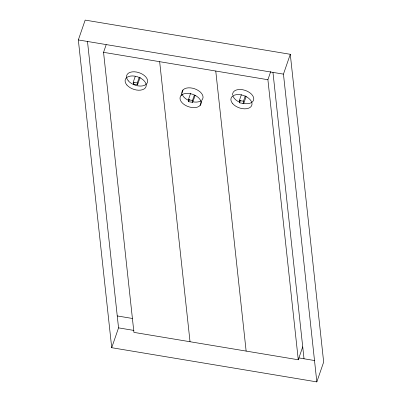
<?xml version="1.0" encoding="UTF-8"?>
<svg xmlns="http://www.w3.org/2000/svg" width="402" height="402" viewBox="0 0 402 402"><rect width="100%" height="100%" fill="white"/><g stroke="black" fill="none" stroke-linecap="round" stroke-linejoin="round"><path stroke-width="0.6" d="M78.335 39.939L85.169 20.1L290.284 54.295L323.665 362.061L316.831 381.9L111.716 347.705L78.335 39.939L283.455 74.134L316.831 381.9M302.726 346.861L298.274 359.78L133.921 332.379L103.55 52.33L106.178 44.692M140.137 77.29L137.524 84.872L133.424 84.184L133.213 82.264L135.223 76.43M133.424 84.184L134.027 82.435M137.524 84.872L137.318 82.948L139.323 77.114M181.061 95.515L182.97 89.978M195.141 95.299L192.709 102.364L188.608 101.681L188.397 99.756L190.628 93.279M188.608 101.681L189.417 99.324M192.709 102.364L192.503 100.44L194.327 95.143M111.716 347.705L118.545 327.866L87.47 41.321M200.085 105.485A10.954 6.548 19 0 0 189.824 93.576A10.954 6.548 19 0 0 181.815 102.44A10.954 6.548 19 0 0 200.085 105.485L201.99 99.947A10.954 6.548 19 0 0 194.483 88.726A10.954 6.548 19 0 0 181.93 93.204M246.145 96.46L243.712 103.525L239.612 102.837L239.361 100.53L241.386 94.646M239.612 102.837L240.421 100.485M243.712 103.525L243.461 101.214L245.285 95.917M298.274 359.78L267.903 79.727L270.737 71.506M283.455 74.134L290.284 54.295M103.55 52.33L267.903 79.727M133.213 82.264L137.318 82.948M239.361 100.53L243.461 101.214M188.397 99.756L192.503 100.44M117.253 315.942L132.338 318.454M118.545 327.866L134.002 330.444M299.073 357.961L314.454 360.524M272.963 72.42L304.018 358.785M215.763 71.033L246.135 351.087M159.659 61.682L190.03 341.735M200.729 100.957A10.954 6.548 19 0 1 193.231 101.887M188.855 100.56A10.954 6.548 19 0 1 182.156 94.239M232.652 94.857A10.954 6.548 19 0 1 242.813 89.757A10.954 6.548 19 0 1 253.778 98.842A10.954 6.548 19 0 1 242.873 103.324M239.577 102.219A10.954 6.548 19 0 1 232.879 95.897M128.328 80.867A10.954 6.548 19 0 0 146.599 83.912A10.954 6.548 19 0 0 136.338 72.003A10.954 6.548 19 0 0 128.328 80.867M232.698 103.631A10.954 6.548 19 0 0 250.969 106.676A10.954 6.548 19 0 0 240.703 94.766A10.954 6.548 19 0 0 232.698 103.631M126.901 85.018A10.954 6.548 19 0 0 145.172 88.068A10.954 6.548 19 0 0 134.906 76.154A10.954 6.548 19 0 0 126.901 85.018"/></g></svg>
